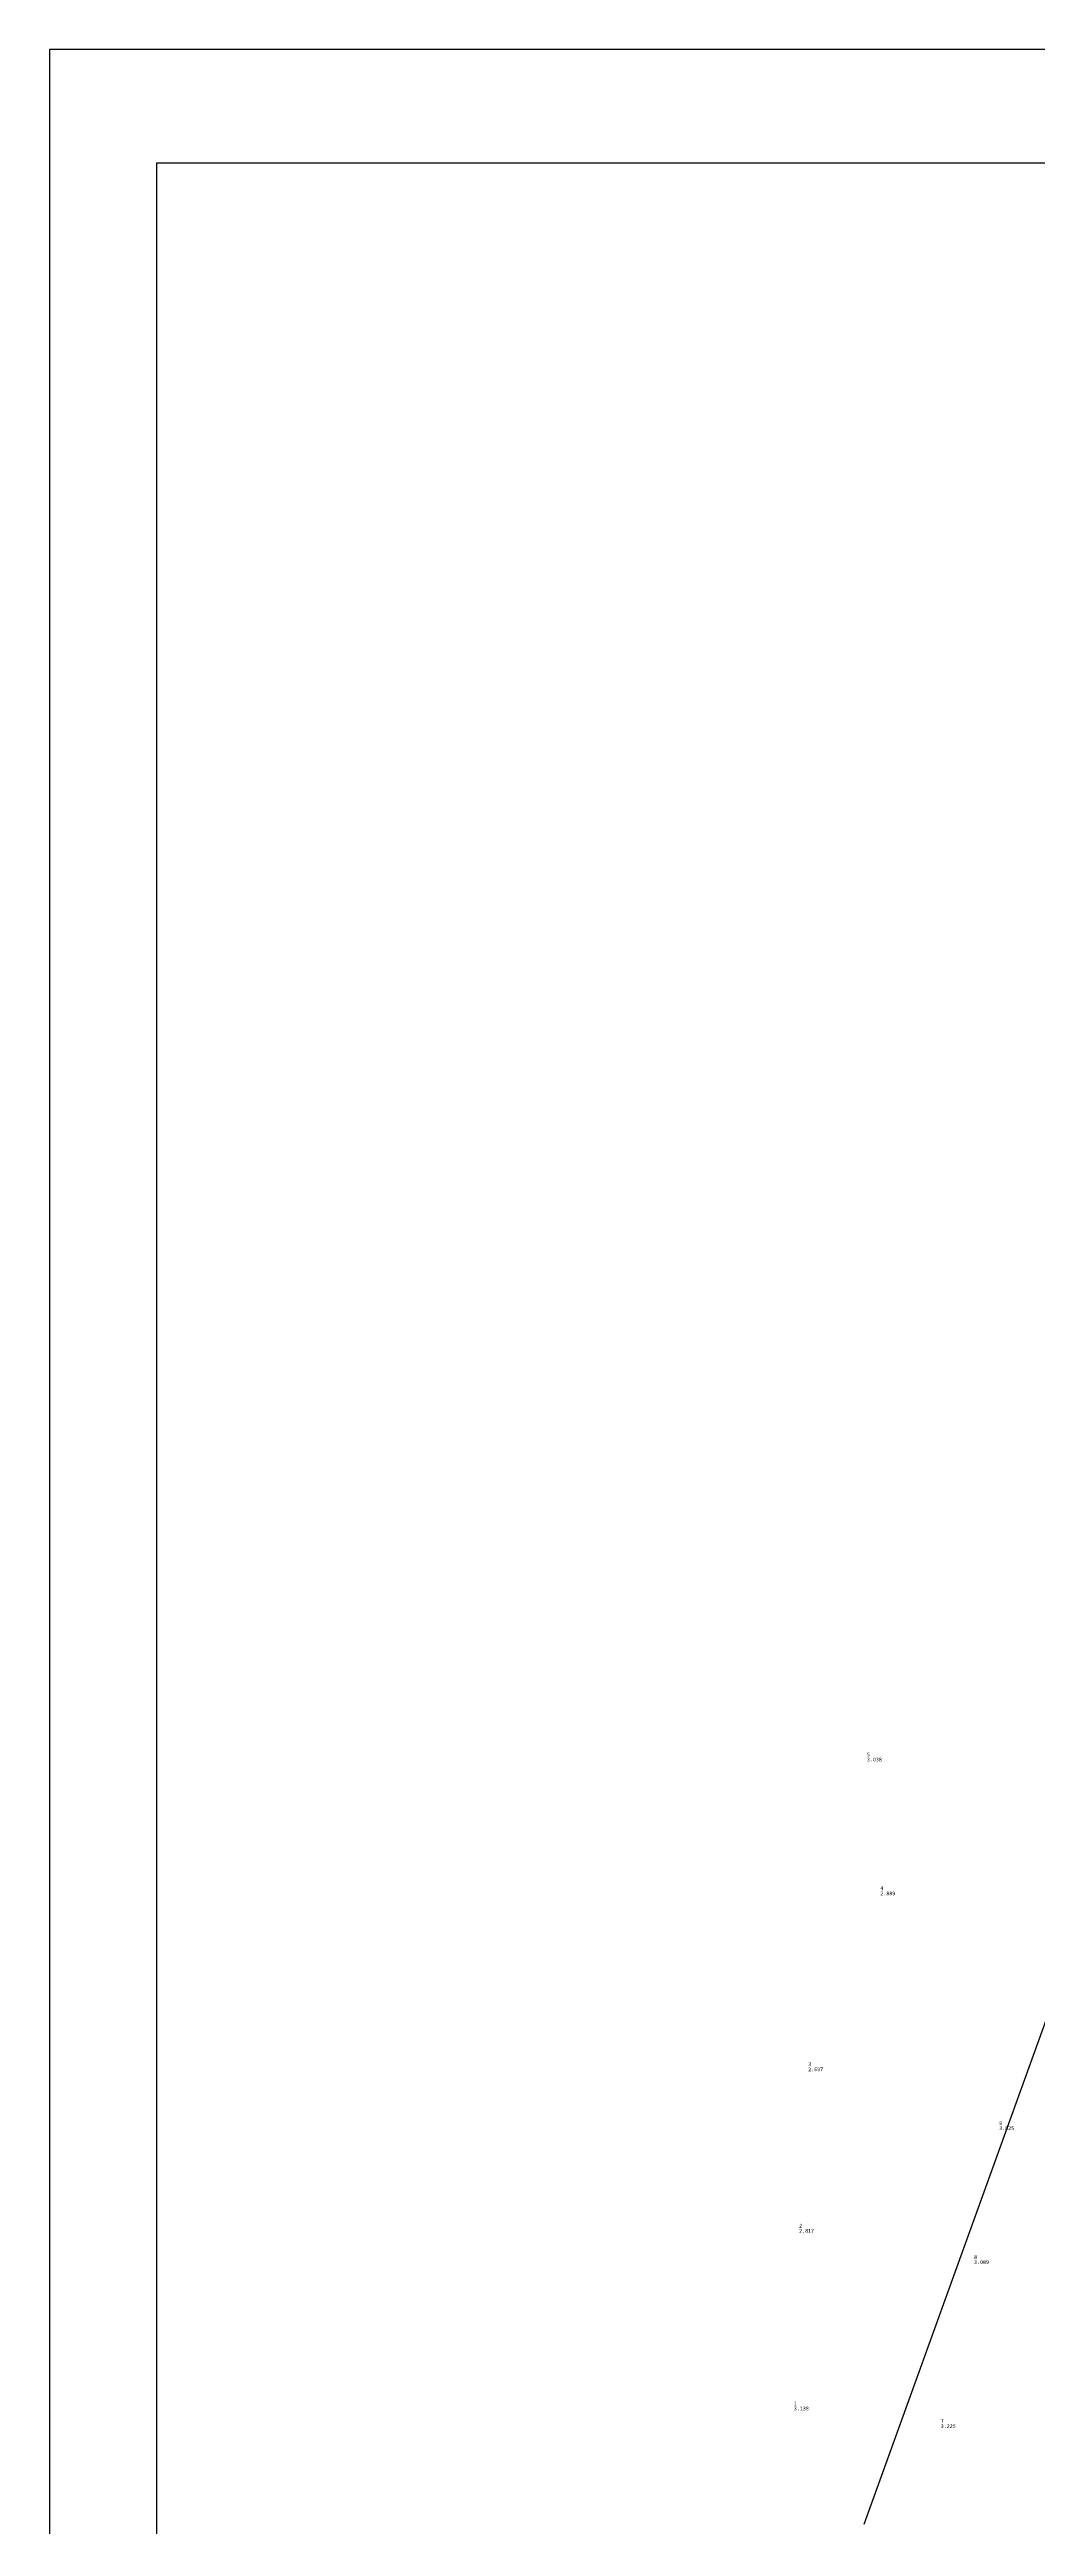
# Model space of a CAD drawing. Header units: millimetres. Extents: x 4840 to 5681, y 7740 to 8334.
# Drawn here: x 4840 to 4995.2, y 7945.1 to 8334 of the extents above; entities that cross this region are included whole.
import ezdxf

# ---------------------------------------------------------------- set-up
doc = ezdxf.new("R2010")
doc.units = ezdxf.units.MM
for name, color, linetype in [('FORM', 7, 'Continuous'), ('PointElev', 7, 'Continuous'), ('PointNum', 7, 'Continuous'), ('지번', 3, 'Continuous')]:
    doc.layers.add(name, color=color, linetype=linetype)

msp = doc.modelspace()

# ---------------------------------------------------------------- linework, layer by layer
at = {"layer": 'FORM'}
for points in [[(4840, 7740), (5681, 7740), (5681, 8334), (4840, 8334)], [(4856.82, 7757.82), (5664.18, 7757.82), (5664.18, 8316.18), (4856.82, 8316.18)]]:
    msp.add_lwpolyline(points, close=True, dxfattribs=at)
at = {"layer": '지번'}
msp.add_line((4967.96, 7945.47), (5067.38, 8220.82), dxfattribs=at)

# ---------------------------------------------------------------- texts
at = {"layer": 'PointElev'}
for s, p in [('3.038', (4968.39, 8065.21)), ('2.889', (4970.5, 8044.19)), ('2.697', (4959.17, 8016.57)), ('3.025', (4989.17, 8007.32)), ('2.817', (4957.74, 7991.22)), ('3.089', (4985.22, 7986.3)), ('3.138', (4956.92, 7963.32)), ('3.225', (4979.99, 7960.56))]:
    msp.add_text(s, height=0.6, dxfattribs=at).set_placement(p)
at = {"layer": 'PointNum'}
for s, p in [('5', (4968.39, 8066.01)), ('4', (4970.5, 8044.99)), ('3', (4959.17, 8017.37)), ('9', (4989.17, 8008.12)), ('2', (4957.74, 7992.02)), ('8', (4985.22, 7987.1)), ('1', (4956.92, 7964.12)), ('7', (4979.99, 7961.36))]:
    msp.add_text(s, height=0.6, dxfattribs=at).set_placement(p)

doc.saveas('drawing.dxf')
